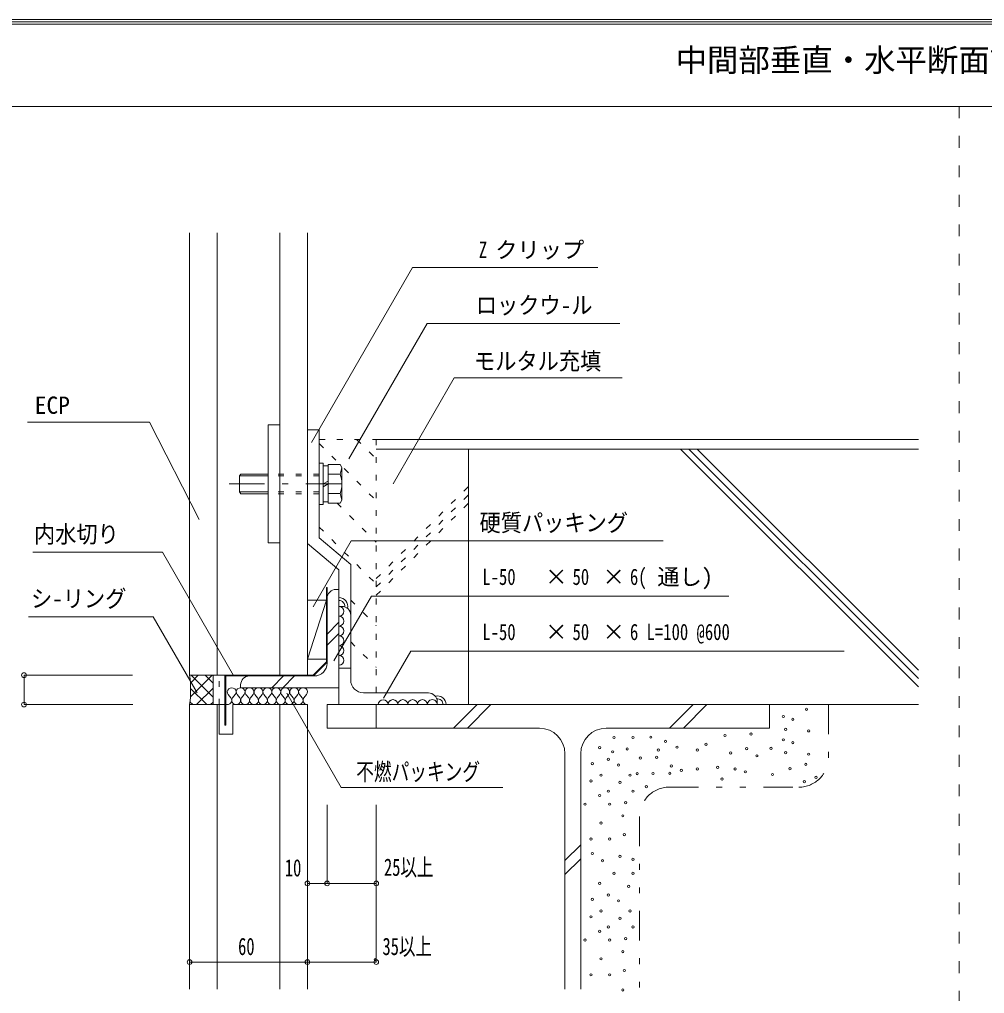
# Model space of a CAD drawing. Units: millimetres, scale not verified. Extents: x -1209 to 1209, y -852 to 852.
# Drawn here: x -580 to -89, y 356.8 to 852.4 of the extents above; entities that cross this region are included whole.
import ezdxf
from ezdxf.enums import TextEntityAlignment as Align

# ---------------------------------------------------------------- set-up
doc = ezdxf.new("R2010")
doc.units = ezdxf.units.MM
doc.header["$LTSCALE"] = 3
for name, pattern in [('USER1', [3, 1, -2]), ('USER2', [5, 2, -3]), ('USER4', [13, 6, -3, 1, -3]), ('USER6', [16, 5, -3, 1, -3, 1, -3])]:
    doc.linetypes.add(name, pattern=pattern)
for name, color, linetype, lineweight in [('0-1_0-0WAKU', 7, 'Continuous', 18), ('0-2_0-1AL', 5, 'Continuous', 18), ('0-3_0-2SUNPO', 7, 'Continuous', 18), ('0-4_0-3STEEL', 6, 'Continuous', 18), ('0-5_0-4KANAMONO', 6, 'Continuous', 18), ('0-6_0-5FUKUSIZA', 3, 'Continuous', 18), ('0-7_0-6HIFUKU', 4, 'Continuous', 18), ('0-8_0-7KUTAI', 4, 'Continuous', 18)]:
    doc.layers.add(name, color=color, linetype=linetype, lineweight=lineweight)
doc.styles.add('ＭＳ ゴシック', font='')
doc.styles.get('ＭＳ ゴシック').set_extended_font_data('MS Gothic')

msp = doc.modelspace()

# ---------------------------------------------------------------- linework, layer by layer
at = {"layer": '0-1_0-0WAKU'}
for p, q in [((-1209.414, 852.414), (1209.414, 852.414)), ((-1208.207, 851.207), (1208.207, 851.207)), ((-1207, 850), (1207, 850)), ((-1207, 808.159), (1207, 808.159))]:
    msp.add_line(p, q, dxfattribs=at)
at = {"layer": '0-1_0-0WAKU', "linetype": 'USER2'}
msp.add_line((-102, 808.159), (-102, 26.35), dxfattribs=at)
at = {"layer": '0-2_0-1AL'}
for p, q in [((-493.472, 743.772), (-493.472, 518.773)), ((-479.472, 743.772), (-479.472, 518.773)), ((-447.472, 743.772), (-447.472, 518.773)), ((-433.472, 743.772), (-433.472, 518.773)), ((-493.472, 518.773), (-433.472, 518.773)), ((-493.472, 503.772), (-493.472, 359.03)), ((-479.472, 503.772), (-479.472, 359.03)), ((-471.472, 503.772), (-471.472, 488.772)), ((-471.472, 503.772), (-433.472, 503.772)), ((-447.472, 503.772), (-447.472, 359.03)), ((-433.472, 503.772), (-433.472, 359.03))]:
    msp.add_line(p, q, dxfattribs=at)
msp.add_lwpolyline([(-493.472, 503.772), (-478.472, 503.772), (-478.472, 488.772), (-471.472, 488.772)], dxfattribs=at)
at = {"layer": '0-3_0-2SUNPO'}
for p, q in [((-431.487, 637.235), (-380.082, 726.272)), ((-380.082, 726.272), (-285.8, 726.272)), ((-412.385, 628.901), (-372.663, 697.784)), ((-372.663, 697.784), (-274.482, 697.784)), ((-389.931, 616.125), (-358.804, 670.039)), ((-358.804, 670.039), (-273.339, 670.039)), ((-513.853, 647.47), (-575.873, 647.47)), ((-488.615, 597.906), (-513.853, 647.47)), ((-430.605, 553.504), (-411.218, 587.082)), ((-411.218, 587.082), (-252.534, 587.082)), ((-507.236, 581.275), (-573.214, 581.275)), ((-471.042, 518.586), (-507.236, 581.275)), ((-420.018, 526.019), (-400.953, 559.041)), ((-400.953, 559.041), (-219.024, 559.041)), ((-511.906, 548.456), (-575.363, 548.456)), ((-489.528, 509.696), (-511.906, 548.456)), ((-394.727, 507.123), (-380.942, 531)), ((-160.496, 531), (-380.942, 531)), ((-577.698, 518.773), (-522.472, 518.773)), ((-444.061, 509.6), (-416.392, 461.676)), ((-416.392, 461.676), (-334.116, 461.676)), ((-423.473, 412.811), (-423.473, 452.811))]:
    msp.add_line(p, q, dxfattribs=at)
at = {"layer": '0-3_0-2SUNPO', "linetype": 'USER4'}
msp.add_line((-473.32, 616.125), (-407.61, 616.125), dxfattribs=at)
at = {"layer": '0-3_0-2SUNPO'}
for points in [[(-577.698, 518.773), (-577.698, 503.772), (-522.407, 503.772)], [(-493.472, 372.811), (-433.472, 372.811), (-398.474, 372.811), (-398.474, 452.811)], [(-398.474, 412.811), (-423.473, 412.811), (-433.472, 412.811)]]:
    msp.add_lwpolyline(points, dxfattribs=at)
for centre, start, end in [((-577.698, 518.773), 0, 180), ((-577.698, 518.773), 180, 0), ((-577.698, 503.773), 0, 180), ((-577.698, 503.773), 180, 0), ((-433.472, 412.811), 0, 180), ((-433.472, 412.811), 180, 0), ((-423.473, 412.811), 0, 180), ((-423.473, 412.811), 180, 0), ((-398.474, 412.811), 0, 180), ((-398.474, 412.811), 180, 0), ((-493.472, 372.811), 0, 180), ((-493.472, 372.811), 180, 0), ((-433.472, 372.811), 0, 180), ((-433.472, 372.811), 180, 0), ((-398.474, 372.811), 0, 180), ((-398.474, 372.811), 180, 0)]:
    msp.add_arc(centre, 1.2, start, end, dxfattribs=at)
at = {"layer": '0-4_0-3STEEL'}
for p, q in [((-418.973, 562.37), (-417.473, 562.37)), ((-417.473, 562.37), (-417.473, 512.372)), ((-423.473, 557.871), (-423.473, 524.87)), ((-415.973, 553.773), (-417.473, 553.773)), ((-423.473, 539.656), (-417.473, 545.656)), ((-423.473, 533.998), (-417.473, 539.999)), ((-411.472, 516.273), (-411.473, 522.376)), ((-462.974, 518.373), (-429.974, 518.373)), ((-451.679, 512.372), (-445.679, 518.373)), ((-446.021, 512.372), (-440.021, 518.373)), ((-467.474, 513.872), (-467.474, 512.372)), ((-467.474, 512.372), (-417.473, 512.372)), ((-417.473, 503.772), (-417.473, 512.372)), ((-404.972, 509.772), (-371.972, 509.772)), ((-417.473, 503.772), (-367.472, 503.772)), ((-417.473, 503.772), (-367.473, 503.772)), ((-367.472, 505.272), (-367.472, 503.772))]:
    msp.add_line(p, q, dxfattribs=at)
for centre, radius, start, end in [((-418.973, 557.871), 4.5, 90, 180), ((-415.973, 549.273), 4.5, 0, 90), ((-429.974, 524.87), 6.5, 270, 0), ((-462.974, 513.872), 4.5, 90, 180), ((-404.972, 516.273), 6.5, 180, 270), ((-371.972, 505.272), 4.5, 0, 90)]:
    msp.add_arc(centre, radius, start, end, dxfattribs=at)
at = {"layer": '0-5_0-4KANAMONO'}
for p, q in [((-453.472, 586.125), (-453.472, 646.125)), ((-447.472, 646.125), (-453.472, 646.125)), ((-447.472, 586.125), (-447.472, 646.125)), ((-433.472, 643.625), (-427.472, 643.625)), ((-433.472, 643.625), (-433.472, 585.785)), ((-427.472, 643.625), (-427.472, 588.579)), ((-427.472, 626.625), (-427.472, 605.625)), ((-425.474, 626.625), (-427.472, 626.625)), ((-425.474, 626.625), (-425.474, 605.625)), ((-422.972, 625.325), (-425.474, 625.325)), ((-416.876, 625.94), (-422.972, 625.94)), ((-422.972, 625.94), (-422.972, 606.31)), ((-415.973, 624.376), (-416.876, 625.94)), ((-468.025, 620.125), (-467.449, 621.125)), ((-468.025, 620.125), (-468.025, 612.125)), ((-453.472, 620.125), (-468.025, 620.125)), ((-453.472, 621.125), (-467.449, 621.125)), ((-416.798, 621.032), (-422.972, 621.032)), ((-416.798, 621.032), (-415.973, 624.375)), ((-415.973, 624.375), (-415.973, 607.875)), ((-422.972, 617.568), (-425.474, 616.125)), ((-422.972, 616.125), (-425.474, 614.681)), ((-468.025, 612.125), (-467.449, 611.125)), ((-453.472, 612.125), (-468.025, 612.125)), ((-453.472, 611.125), (-467.449, 611.125)), ((-416.798, 611.217), (-422.972, 611.217)), ((-416.798, 611.217), (-415.973, 607.875)), ((-425.474, 605.625), (-427.472, 605.625)), ((-422.972, 606.925), (-425.474, 606.925)), ((-416.876, 606.31), (-422.972, 606.31)), ((-415.973, 607.875), (-416.876, 606.31)), ((-447.472, 586.125), (-453.472, 586.125)), ((-417.473, 572.33), (-433.472, 585.785)), ((-411.473, 575.123), (-427.472, 588.579)), ((-411.473, 522.376), (-411.473, 575.123)), ((-417.473, 522.376), (-417.473, 572.33)), ((-423.473, 563.372), (-423.873, 563.372)), ((-423.473, 563.372), (-423.473, 525.373)), ((-423.473, 525.373), (-430.473, 518.373)), ((-417.473, 522.376), (-411.473, 522.376)), ((-475.473, 518.773), (-481.473, 518.773)), ((-481.473, 503.773), (-481.473, 518.773)), ((-475.073, 518.373), (-475.073, 493.372)), ((-430.473, 518.373), (-475.073, 518.373)), ((-475.473, 503.773), (-481.473, 503.773)), ((-475.473, 493.372), (-475.073, 493.372))]:
    msp.add_line(p, q, dxfattribs=at)
at = {"layer": '0-5_0-4KANAMONO', "linetype": 'USER1'}
for p, q in [((-427.473, 621.125), (-453.472, 621.125)), ((-427.473, 620.125), (-453.472, 620.125)), ((-427.473, 612.125), (-453.472, 612.125)), ((-427.473, 611.125), (-453.472, 611.125)), ((-478.473, 503.773), (-478.473, 518.773))]:
    msp.add_line(p, q, dxfattribs=at)
at = {"layer": '0-5_0-4KANAMONO'}
for points in [[(-430.639, 518.773), (-423.873, 525.538), (-423.873, 563.372)], [(-475.473, 493.372), (-475.473, 518.773), (-430.639, 518.773)]]:
    msp.add_lwpolyline(points, dxfattribs=at)
msp.add_arc((-430.973, 616.125), 15, 340.90302, 19.097, dxfattribs=at)
at = {"layer": '0-6_0-5FUKUSIZA', "linetype": 'USER1'}
for p, q in [((-427.472, 638.772), (-398.474, 638.772)), ((-427.472, 636.58), (-398.474, 607.582)), ((-408.452, 638.772), (-398.474, 628.795)), ((-418.415, 606.31), (-398.474, 586.368)), ((-427.472, 594.153), (-398.474, 565.155)), ((-411.473, 556.941), (-398.474, 543.942)), ((-411.473, 535.728), (-398.474, 522.729))]:
    msp.add_line(p, q, dxfattribs=at)
at = {"layer": '0-6_0-5FUKUSIZA'}
for p, q in [((-433.472, 556.89), (-433.472, 526.891)), ((-433.472, 556.89), (-423.873, 556.89)), ((-433.472, 526.891), (-423.873, 526.891)), ((-481.473, 518.773), (-493.472, 518.773)), ((-493.052, 507.663), (-481.942, 518.773)), ((-493.042, 514.743), (-489.013, 518.773)), ((-492.655, 518.773), (-481.473, 507.591)), ((-485.584, 518.773), (-481.473, 514.662)), ((-481.473, 518.773), (-481.473, 503.772)), ((-492.931, 511.977), (-484.726, 503.772)), ((-489.871, 503.772), (-481.473, 512.17)), ((-443.274, 512.373), (-442.928, 512.373)), ((-472.461, 507.212), (-473.822, 508.933)), ((-471.555, 507.212), (-470.194, 508.933)), ((-467.928, 507.212), (-469.288, 508.933)), ((-467.021, 507.212), (-465.661, 508.933)), ((-463.394, 507.212), (-464.754, 508.933)), ((-462.488, 507.212), (-461.127, 508.933)), ((-458.861, 507.212), (-460.22, 508.933)), ((-457.954, 507.212), (-456.594, 508.933)), ((-454.327, 507.212), (-455.687, 508.933)), ((-453.42, 507.212), (-452.06, 508.933)), ((-449.793, 507.212), (-451.153, 508.933)), ((-448.886, 507.212), (-447.527, 508.933)), ((-445.26, 507.212), (-446.62, 508.933)), ((-444.353, 507.212), (-442.993, 508.933)), ((-440.726, 507.212), (-442.086, 508.933)), ((-439.819, 507.212), (-438.459, 508.933)), ((-436.192, 507.212), (-437.553, 508.933)), ((-435.286, 507.212), (-433.925, 508.933)), ((-493.472, 503.772), (-481.473, 503.772)), ((-493.277, 505.253), (-491.797, 503.772)), ((-482.8, 503.772), (-481.473, 505.099))]:
    msp.add_line(p, q, dxfattribs=at)
msp.add_lwpolyline([(-433.472, 526.891), (-423.873, 556.89), (-423.873, 526.891)], dxfattribs=at)
for centre, radius, start, end in [((-417.473, 553.775), 4.5, 346.60914, 90), ((-417.473, 553.775), 3, 355.11726, 90), ((-417.473, 551.273), 2.5, 270, 89.99998), ((-417.423, 546.274), 2.5, 270, 89.99998), ((-417.423, 541.275), 2.5, 270, 89.99998), ((-417.423, 536.275), 2.5, 270, 89.99998), ((-417.423, 531.275), 2.5, 270, 89.99998), ((-417.423, 526.276), 2.5, 270, 89.99998), ((-544.688, 511.272), 51.762, 351.66879, 8.33119), ((-394.97, 503.772), 2.5, 0, 179.99998), ((-394.97, 503.772), 2.5, 0, 179.99998), ((-389.976, 503.823), 2.5, 30.00949, 179.99998), ((-389.971, 503.823), 2.5, 0, 179.99998), ((-389.971, 503.823), 2.5, 0, 179.99998), ((-384.972, 503.823), 2.5, 0, 179.99998), ((-384.972, 503.823), 2.5, 0, 179.99998), ((-379.972, 503.823), 2.5, 0, 179.99998), ((-379.972, 503.823), 2.5, 0, 179.99998), ((-374.972, 503.823), 2.5, 0, 179.99998), ((-374.972, 503.823), 2.5, 0, 179.99998), ((-369.973, 503.823), 2.5, 358.85157, 179.99998), ((-367.473, 503.774), 4.5, 359.97661, 103.37691), ((-367.473, 503.774), 3, 359.96491, 94.84251)]:
    msp.add_arc(centre, radius, start, end, dxfattribs=at)
for centre, start_param, end_param in [((-472.008, 510.222), 2.4980866, 6.9266913), ((-467.474, 510.222), 2.4980866, 6.9266913), ((-462.941, 510.222), 2.4980866, 6.9266913), ((-458.407, 510.222), 2.4980866, 6.9266913), ((-453.874, 510.222), 2.4980866, 6.9266913), ((-449.34, 510.222), 2.4980866, 6.9266913), ((-444.806, 510.222), 2.4980866, 6.9266913), ((-440.273, 510.222), 2.4980866, 6.9266913), ((-435.739, 510.222), 2.4980866, 6.9266913), ((-474.275, 505.923), 1.2109178, 3.7850984), ((-469.741, 505.923), 5.6396793, 10.068284), ((-465.208, 505.923), 5.6396793, 10.068284), ((-460.674, 505.923), 5.6396793, 10.068284), ((-456.14, 505.923), 5.6396793, 10.068284), ((-451.607, 505.923), 5.6396793, 10.068284), ((-447.073, 505.923), 5.6396793, 10.068284), ((-442.539, 505.923), 5.6396793, 10.068284), ((-438.006, 505.923), 5.6396793, 10.068284), ((-433.472, 505.923), 5.6396793, 7.8540807)]:
    msp.add_ellipse(centre, major_axis=(-2.267, 0), ratio=0.9484, start_param=start_param, end_param=end_param, dxfattribs=at)
at = {"layer": '0-7_0-6HIFUKU', "linetype": 'USER6'}
for p, q in [((-168.473, 503.772), (-168.473, 476.772)), ((-249.473, 461.772), (-183.473, 461.772)), ((-264.473, 446.772), (-264.473, 359.03))]:
    msp.add_line(p, q, dxfattribs=at)
at = {"layer": '0-7_0-6HIFUKU'}
for centre in [(-179.594, 501.407), (-191.404, 497.717), (-186.556, 496.325), (-190.247, 491.158), (-178.437, 490.42), (-277.472, 487.065), (-267.876, 487.065), (-258.795, 487.208), (-221.075, 488.052), (-207.789, 488.791), (-191.404, 485.857), (-284.853, 481.898), (-270.817, 481.228), (-255.029, 480.671), (-251.338, 485.1), (-245.433, 482.148), (-235.099, 480.671), (-230.671, 483.624), (-210.003, 481.409), (-197.628, 481.513), (-186.556, 484.465), (-280.424, 475.993), (-278.198, 479.752), (-264.094, 476.611), (-255.767, 476.981), (-218.123, 479.195), (-204.836, 477.719), (-190.247, 479.298), (-178.437, 478.56), (-288.544, 473.779), (-275.258, 473.041), (-248.386, 472.552), (-243.219, 470.338), (-235.099, 471.076), (-224.766, 471.814), (-215.908, 471.076), (-188.033, 471.179), (-179.913, 473.393), (-284.115, 467.874), (-269.353, 467.874), (-265.75, 468.662), (-257.633, 468.753), (-249.124, 468.861), (-222.551, 465.909), (-210.741, 469.599), (-196.89, 468.226), (-174.746, 466.75), (-289.282, 464.921), (-274.52, 464.183), (-261.117, 462.016), (-180.651, 464.536), (-284.853, 457.54), (-280.424, 459.754), (-267.876, 459.755), (-292.234, 453.111), (-279.686, 453.111), (-271.567, 453.85), (-273.043, 447.206), (-284.115, 443.516), (-272.305, 437.611), (-289.282, 435.396), (-279.686, 435.396), (-288.544, 428.015), (-274.52, 426.539), (-283.377, 424.325), (-267.876, 425.063), (-277.472, 417.959), (-267.876, 417.959), (-284.853, 412.792), (-270.091, 411.316), (-280.424, 406.888), (-288.544, 404.673), (-275.258, 403.935), (-284.115, 398.768), (-269.353, 398.768), (-289.282, 395.816), (-274.52, 395.078), (-284.853, 388.434), (-280.424, 390.649), (-267.876, 390.649), (-292.234, 384.006), (-279.686, 384.006), (-271.567, 384.744), (-273.043, 378.101), (-399.029, 373.985), (-284.115, 374.41), (-289.282, 366.291), (-279.686, 366.291), (-272.305, 368.505), (-273.043, 358.622)]:
    msp.add_circle(centre, 0.567, dxfattribs=at)
at = {"layer": '0-7_0-6HIFUKU', "linetype": 'USER6'}
for centre, start, end in [((-183.473, 476.772), 270, 360), ((-249.473, 446.772), 90, 180)]:
    msp.add_arc(centre, 15, start, end, dxfattribs=at)
at = {"layer": '0-8_0-7KUTAI', "linetype": 'USER1'}
for p, q in [((-398.474, 638.772), (-398.474, 509.772)), ((-398.474, 567.919), (-351.548, 614.847)), ((-398.474, 563.677), (-351.548, 610.605)), ((-398.474, 559.434), (-351.548, 606.363))]:
    msp.add_line(p, q, dxfattribs=at)
at = {"layer": '0-8_0-7KUTAI'}
for p, q in [((-398.474, 638.772), (-122.675, 638.772)), ((-398.474, 633.771), (-122.675, 633.771)), ((-351.545, 633.771), (-351.545, 503.772)), ((-243.646, 633.771), (-122.675, 512.8)), ((-239.404, 633.771), (-122.675, 517.042)), ((-235.162, 633.771), (-122.675, 521.286)), ((-411.453, 503.772), (-122.675, 503.772))]:
    msp.add_line(p, q, dxfattribs=at)
at = {"layer": '0-8_0-7KUTAI', "color": 6}
for p, q in [((-423.474, 503.772), (-423.474, 491.772)), ((-423.474, 503.772), (-398.474, 503.772)), ((-398.474, 503.772), (-398.474, 491.772)), ((-398.474, 503.772), (-198.473, 503.772)), ((-359.189, 491.772), (-347.189, 503.772)), ((-352.118, 491.772), (-340.118, 503.772)), ((-249.287, 491.772), (-237.287, 503.772)), ((-242.216, 491.772), (-230.216, 503.772)), ((-198.473, 503.772), (-198.473, 491.772)), ((-423.474, 491.772), (-398.474, 491.772)), ((-398.474, 491.772), (-315.473, 491.772)), ((-281.474, 491.772), (-198.473, 491.772)), ((-302.474, 478.773), (-302.474, 359.03)), ((-294.473, 478.773), (-294.473, 359.03)), ((-302.474, 424.443), (-294.473, 432.444)), ((-302.474, 417.372), (-294.473, 425.373))]:
    msp.add_line(p, q, dxfattribs=at)
for centre, start, end in [((-315.473, 478.773), 0, 90), ((-281.474, 478.773), 90, 180)]:
    msp.add_arc(centre, 13, start, end, dxfattribs=at)

# ---------------------------------------------------------------- texts
at = {"layer": '0-1_0-0WAKU', "style": 'ＭＳ ゴシック'}
msp.add_text('中間部垂直・水平断面詳細図', height=11.72, dxfattribs=at).set_placement((-246.2, 822.385), align=Align.BOTTOM_LEFT)
at = {"layer": '0-3_0-2SUNPO', "style": 'ＭＳ ゴシック'}
for s, height, width, p in [('Z', 8.303, 0.75, (-346.305, 728.539)), ('ロックウ-ル', 8.791, 0.9, (-347.825, 700.017)), ('モルタル充填', 8.791, 0.9, (-348.748, 671.543)), ('硬質パッキング', 8.791, 0.9, (-345.938, 589.315)), ('内水切り', 8.791, 0.9, (-572.614, 583.508)), ('L-50', 8.303, 0.75, (-344.531, 562.185)), ('50', 8.303, 0.75, (-298.633, 562.185)), ('6(', 8.303, 0.75, (-269.429, 562.185)), ('シ-リング', 8.791, 0.9, (-574.147, 550.688)), ('L-50', 8.303, 0.75, (-344.531, 534.144)), ('50', 8.303, 0.75, (-298.633, 534.144)), ('6 L=100 @600', 8.303, 0.75, (-269.429, 534.144)), ('不燃パッキング', 8.798, 0.75, (-408.679, 462.577)), ('25以上', 8.798, 0.7, (-394.56, 414.023)), ('10', 8.798, 0.7, (-444.998, 413.711)), ('60', 8.798, 0.7, (-468.777, 373.711)), ('35以上', 8.798, 0.7, (-395.33, 373.711))]:
    msp.add_text(s, height=height, dxfattribs=dict(at, width=width)).set_placement(p, align=Align.BOTTOM_LEFT)
for s, height, p in [('クリップ', 8.303, (-337.959, 728.539)), ('ECP', 8.791, (-572.266, 649.108)), ('×', 8.303, (-312.536, 562.185)), ('×', 8.303, (-283.332, 562.185)), ('通し)', 8.303, (-255.518, 562.185)), ('×', 8.303, (-312.536, 534.144)), ('×', 8.303, (-283.332, 534.144))]:
    msp.add_text(s, height=height, dxfattribs=at).set_placement(p, align=Align.BOTTOM_LEFT)

doc.saveas('drawing.dxf')
